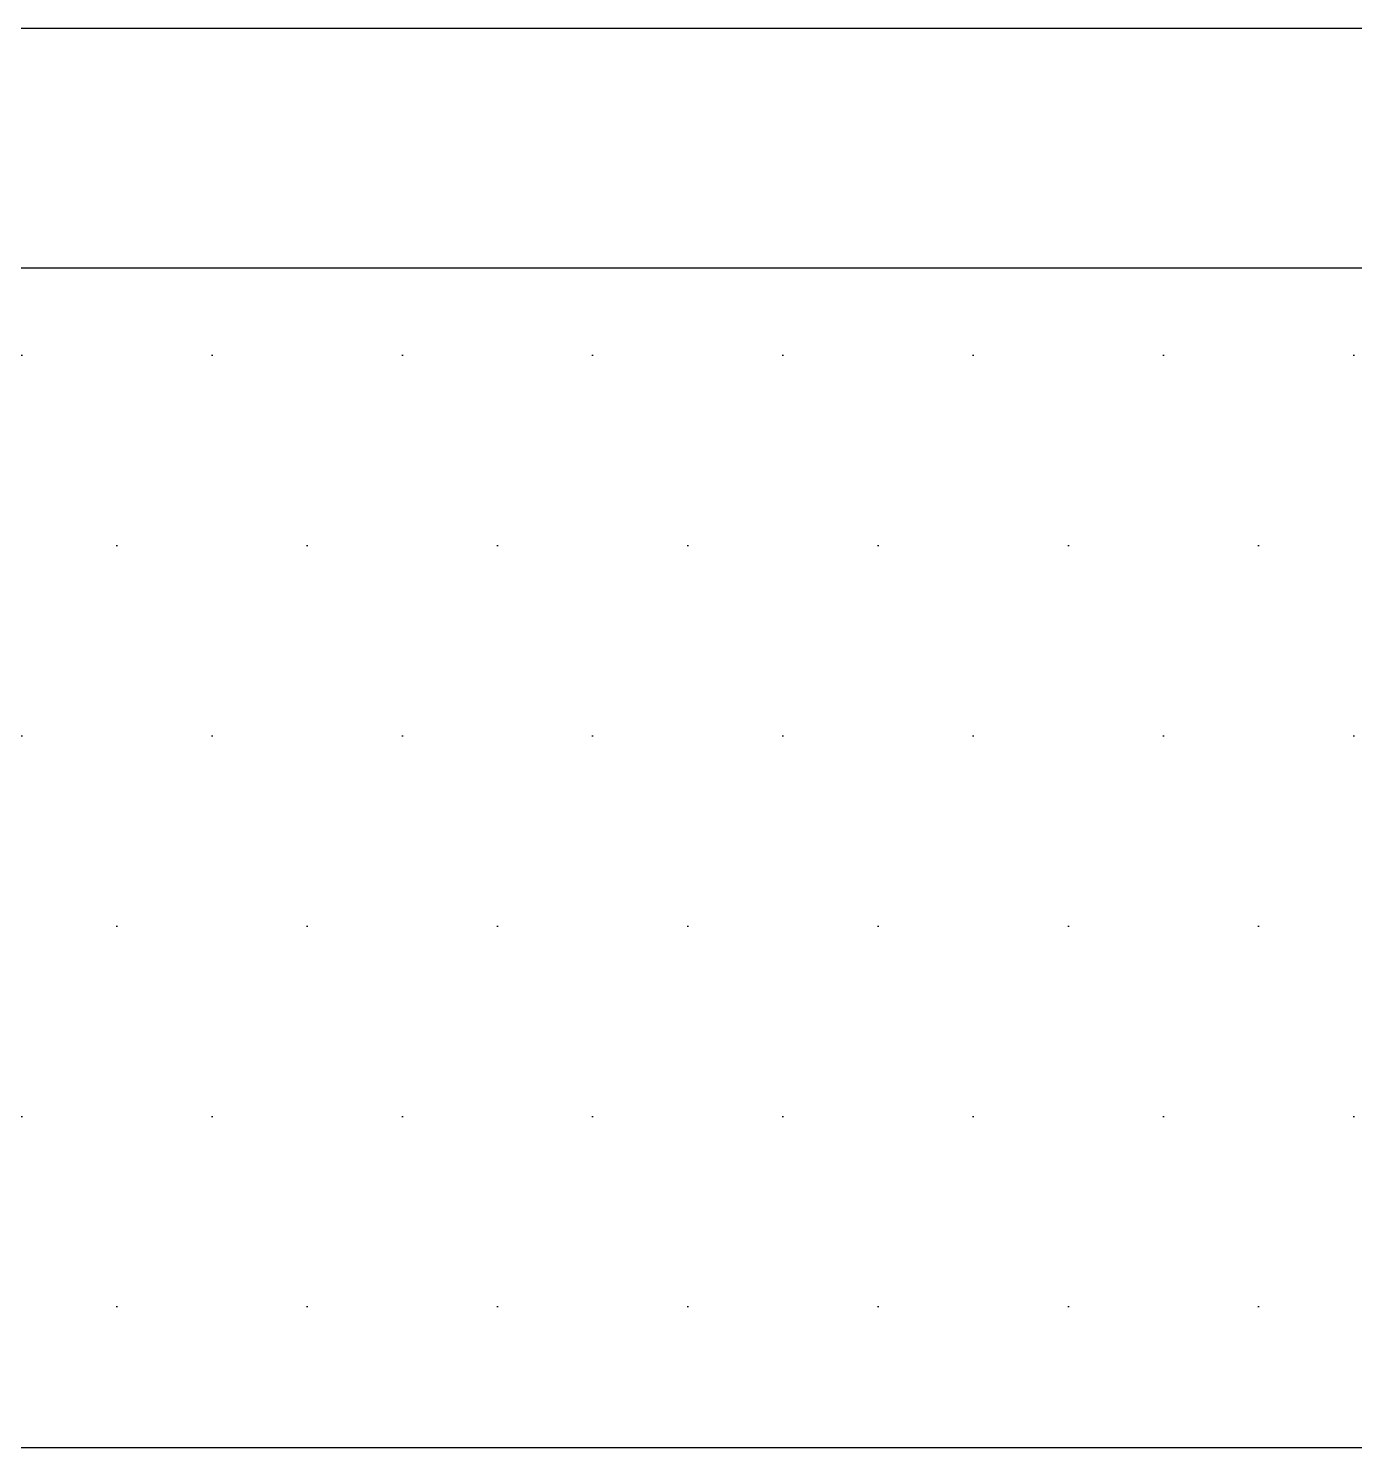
# Model space of a CAD drawing. Header units: millimetres. Extents: x -4391136 to -1798569, y -886572 to -291056.
# Drawn here: x -2463778.8 to -2463502.2, y -393411.9 to -393115.9 of the extents above; entities that cross this region are included whole.
import ezdxf

# ---------------------------------------------------------------- set-up
doc = ezdxf.new("R2010")
doc.units = ezdxf.units.MM
doc.set_wipeout_variables(frame=1)
for name, color, linetype in [('010 - ASPG_FLASHING_HATCH_', 7, 'Continuous'), ('010 - ASPG_FLASHING_MAIN_COLOR_2', 7, 'Continuous'), ('010 - ASPG_FLASHING_WIPEOUT_', 7, 'Continuous'), ('_PP-Dim', 7, 'Continuous'), ('Xref-C-1-PP17-AR-2214-01-B$0$A-COLS', 7, 'Continuous'), ('Xref-C-1-PP17-AR-2214-01-B$0$A-COLS-E', 7, 'Continuous')]:
    doc.layers.add(name, color=color, linetype=linetype)

# ---------------------------------------------------------------- blocks, each defined once
blk = doc.blocks.new('Xref-C-1-PP17-AR-2214-01-B$0$DPA-AR_Rectangular - 300x700-V39-ENTRANCE 2 - LOWER ROOF FLOOR PLAN01-flat-1')
at = {"layer": 'Xref-C-1-PP17-AR-2214-01-B$0$A-COLS-E', "lineweight": 9}
h = blk.add_hatch(dxfattribs=at)
h.set_pattern_fill('ACET-2D-FP_24', style=0, pattern_type=2)
h.set_pattern_definition([(49.99999999999999, (2730087.736, 512933.947), (-459.0337474724126, 385.1750482020263), [76.2, -838.2]), (355, (2730087.736, 512933.947), (65.2825274575068, 746.1827032957545), [60.96, -670.56]), (100.451, (2730148.464, 512928.634), (-693.3830033246074, -127.8976821547151), [64.76000000000003, -712.3600000000004]), (46.184, (2730087.736, 513137.1470000001), (-648.5724862192296, 622.3064181256746), [114.3, -1257.299999999999]), (96.63599999999998, (2730178.096, 513123.133), (-1050.534318683824, -122.2199233656631), [97.14000000000112, -1068.540000000012]), (351.184, (2730087.736, 513137.1470000001), (172.1971373415032, 1110.274966525139), [91.44000000000005, -1005.840000000001]), (21, (2730189.336, 513086.347), (-214.7433929342337, 559.4256646482164), [76.20000000000026, -838.2000000000029]), (326, (2730189.336, 513086.347), (418.8539380654042, 620.9765000836203), [60.95999999999972, -670.5599999999969]), (71.45100000000001, (2730239.874, 513052.258), (-668.4524660190125, 224.2969172171013), [64.75999999999985, -712.3599999999983]), (37.50000000000001, (2730087.736, 512933.947), (-158.7692420154774, 206.9121046213362), [33.528, -628.904, 33.528, -1320.292]), (37.50000000000001, (2730087.736, 512933.947), (-158.7692420154774, 206.9121046213362), [-695.96, -647.192, 33.528, -639.572]), (7.499999999999999, (2730087.736, 512933.947), (-47.30360574389223, 359.3065578758984), [33.528, -354.584, 33.528, -870.204]), (7.499999999999999, (2730087.736, 512933.947), (-47.30360574389223, 359.3065578758984), [-421.64, -613.664, 33.528, -223.012]), (327.5, (2729861.168, 512933.947), (146.1911639370438, 229.474161533996), [33.52800000000035, -220.4720000000024, 33.52800000000035, -1810.512000000019]), (327.5, (2729861.168, 512933.947), (146.1911639370438, 229.474161533996), [-287.5280000000031, -758.9520000000081, 33.52800000000035, -1018.032000000011]), (317.5, (2729759.568, 512933.947), (321.0978918266117, 350.4168590258024), [33.52799999999964, -296.6719999999968, 33.52799999999964, -1239.519999999987]), (317.5, (2729759.568, 512933.947), (321.0978918266117, 350.4168590258024), [-363.7279999999961, -492.7599999999948, 33.52799999999964, -713.2319999999924])])
h.paths.add_polyline_path([(10.21896913880482, -350.0000000005821), (149.9999999967404, -350.0000000005821), (149.9999999967404, 349.9999999994179), (-150.0000000032596, 349.9999999994179), (-150.0000000032596, -350.0000000005821)])
at = {"layer": 'Xref-C-1-PP17-AR-2214-01-B$0$A-COLS', "color": 7}
blk.add_line((-150, 350), (-150, -350), dxfattribs=at)
blk = doc.blocks.new('W-1-PP17-ENT2_REV00_20260526-152612_EX_LOPF-1')
at = {"color": 7, "rotation": 270}
blk.add_blockref('Xref-C-1-PP17-AR-2214-01-B$0$DPA-AR_Rectangular - 300x700-V39-ENTRANCE 2 - LOWER ROOF FLOOR PLAN01-flat-1', (-16284.99999829847, -10055.0088198926), dxfattribs=at)
blk = doc.blocks.new('*U3060')
at = {"color": 7}
blk.add_wipeout([(0, -52.000000000100044), (3000.000000000055, -52.000000000100044), (2999.9999999999964, -297.99999999998), (0, -297.99999999998)], dxfattribs=at).dxf.layer = '010 - ASPG_FLASHING_WIPEOUT_'
at = {"layer": '010 - ASPG_FLASHING_HATCH_'}
h = blk.add_hatch(dxfattribs=at)
h.set_pattern_fill('DOTS', scale=0.5)
h.set_pattern_definition([(0, (0, 0), (19.84375, 39.6875), [0, -39.6875])])
h.paths.add_polyline_path([(0, -52), (3000.000000000233, -52), (3000.000000000175, -298), (1.094595811627281e-16, -298)])
at = {"layer": '010 - ASPG_FLASHING_MAIN_COLOR_2', "color": 7}
blk.add_lwpolyline([(0, -52), (3000.000000000233, -52), (3000.000000000175, -298), (1.094595811627281e-16, -298)], close=True, dxfattribs=at)

msp = doc.modelspace()

# ---------------------------------------------------------------- block references
at = {"layer": '_PP-Dim', "color": 7}
msp.add_blockref('W-1-PP17-ENT2_REV00_20260526-152612_EX_LOPF-1', (-2447156.514610203, -383210.8748381315), dxfattribs=at)

# ---------------------------------------------------------------- next in the draw order: block references
at = {"color": 7, "xscale": -1, "rotation": 180}
msp.add_blockref('*U3060', (-2465091.514610203, -393463.8748381311), dxfattribs=at)

doc.saveas('drawing.dxf')
